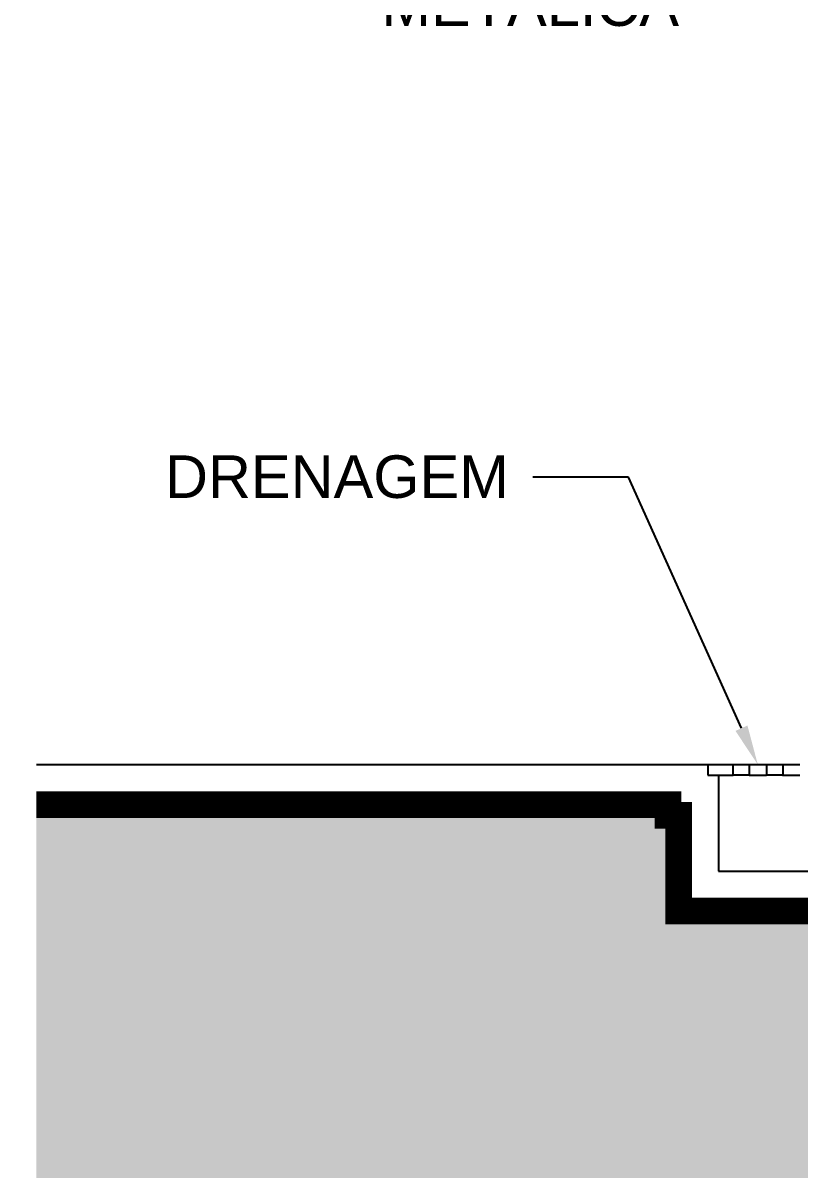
# Model space of a CAD drawing. Header units: metres. Extents: x 2494 to 3558, y 282 to 553.
# Drawn here: x 2878.955 to 2881.873, y 378.894 to 383.232 of the extents above; entities that cross this region are included whole.
import ezdxf
from ezdxf import colors
from ezdxf.entities.mleader import LeaderData, LeaderLine
from ezdxf.math import Vec2, Vec3

# ---------------------------------------------------------------- set-up
doc = ezdxf.new("R2010")
doc.units = ezdxf.units.M
doc.header["$LTSCALE"] = 7
doc.header["$MEASUREMENT"] = 0
for name, color, linetype in [('PENA 01', 1, 'Continuous'), ('PENA 02', 2, 'Continuous'), ('PENA 03', 3, 'Continuous'), ('PENA 06', 6, 'Continuous'), ('pena01', 1, 'Continuous'), ('TXT ESPECIFICAÇÕES', 7, 'Continuous')]:
    doc.layers.add(name, color=color, linetype=linetype)
doc.styles.get("Standard").update_dxf_attribs({"font": 'arial.ttf'})

msp = doc.modelspace()

# ---------------------------------------------------------------- hatches: boundary and pattern name
at = {"layer": 'PENA 01', "ltscale": 1.5}
h = msp.add_hatch(dxfattribs=at)
h.set_pattern_fill('EARTH', color=256, scale=0.75, angle=45, style=0, double=1)
h.set_pattern_definition([(45, (2879.0054, 378.8939), (3e-17, 0.265165), [0.1875, -0.1875]), (45, (2878.95568, 378.94361), (3e-17, 0.265165), [0.1875, -0.1875]), (45, (2878.90596, 378.99333), (3e-17, 0.265165), [0.1875, -0.1875]), (135, (2878.90596, 379.02647), (-0.265165, 6e-17), [0.1875, -0.1875]), (135, (2878.95568, 379.0762), (-0.265165, 6e-17), [0.1875, -0.1875]), (135, (2879.0054, 379.12591), (-0.265165, 6e-17), [0.1875, -0.1875])])
h.paths.add_polyline_path([(2917.3437, 380.1564), (2914.5524, 380.1564), (2914.5524, 382.3107), (2914.0881, 382.3107), (2914.1742, 381.9098), (2913.4381, 381.9098), (2913.5242, 381.509), (2912.7881, 381.509), (2912.8742, 381.1081), (2912.1381, 381.1081), (2912.2242, 380.7072), (2911.4881, 380.7072), (2911.5742, 380.3064), (2910.7029, 380.3064), (2910.7029, 380.2764), (2888.6224, 380.2764), (2888.6224, 380.3064), (2887.7307, 380.3064), (2886.9945, 380.3064), (2887.0807, 380.7072), (2887.1668, 381.1081), (2886.4307, 381.1081), (2886.5168, 381.509), (2885.7807, 381.509), (2885.8668, 381.9098), (2885.1307, 381.9098), (2885.2168, 382.3107), (2884.7524, 382.3107), (2884.7524, 380.0964), (2883.3774, 380.0964), (2883.3774, 380.2964), (2882.1774, 380.2964), (2882.1774, 380.2564), (2882.1374, 380.2564), (2882.1374, 379.8964), (2881.4174, 379.8964), (2881.4174, 380.2564), (2881.3774, 380.2564), (2881.3774, 380.2964), (2879.0054, 380.2964), (2879.0054, 378.8939), (2917.3437, 378.8939)])

# ---------------------------------------------------------------- linework, layer by layer
at = {"layer": 'PENA 02', "ltscale": 1.5, "const_width": 0.1}
msp.add_lwpolyline([(2879.0054, 380.2964), (2881.3774, 380.2964), (2881.3774, 380.2564), (2881.4174, 380.2564), (2881.4174, 379.8964), (2882.1374, 379.8964), (2882.1374, 380.2564), (2882.1774, 380.2564), (2882.1774, 380.2964), (2883.3774, 380.2964), (2883.3774, 380.0964), (2884.7524, 380.0964), (2884.7524, 382.3107), (2885.2168, 382.3107), (2885.1307, 381.9098), (2885.8668, 381.9098), (2885.7807, 381.509), (2886.5168, 381.509), (2886.4307, 381.1081), (2887.1668, 381.1081), (2886.9945, 380.3064), (2888.6224, 380.3064), (2888.6224, 380.2764), (2910.7029, 380.2764)], dxfattribs=at)
at = {"layer": 'PENA 03'}
for p, q in [((2881.5274, 380.4464), (2881.6225, 380.4464)), ((2881.6225, 380.4064), (2881.6225, 380.4464)), ((2881.6825, 380.4464), (2881.7474, 380.4464)), ((2881.6825, 380.4464), (2881.6825, 380.4064)), ((2881.7488, 380.4064), (2881.7488, 380.4464)), ((2881.8074, 380.4464), (2881.8723, 380.4464)), ((2881.8088, 380.4464), (2881.8088, 380.4064)), ((2881.5274, 380.4064), (2881.6225, 380.4064)), ((2881.6825, 380.4064), (2881.7474, 380.4064)), ((2881.8074, 380.4064), (2881.8723, 380.4064))]:
    msp.add_line(p, q, dxfattribs=at)
at = {"layer": 'PENA 06'}
msp.add_lwpolyline([(2879.0054, 380.4464), (2881.5274, 380.4464)], dxfattribs=at)
at = {"layer": 'PENA 06', "ltscale": 1.5}
for points in [[(2881.5274, 380.4464), (2881.5274, 380.4064)], [(2881.5274, 380.4064), (2881.5674, 380.4064), (2881.5674, 380.0464)], [(2881.5674, 380.0464), (2881.9874, 380.0464)]]:
    msp.add_lwpolyline(points, dxfattribs=at)
at = {"layer": 'pena01', "ltscale": 1.5}
for p, q in [((2881.6225, 380.4464), (2881.6825, 380.4464)), ((2881.7488, 380.4464), (2881.8088, 380.4464)), ((2881.6825, 380.4064), (2881.6225, 380.4064)), ((2881.8088, 380.4064), (2881.7488, 380.4064))]:
    msp.add_line(p, q, dxfattribs=at)

# ---------------------------------------------------------------- leaders
at = {"layer": 'TXT ESPECIFICAÇÕES', "ltscale": 0.05}
ml = msp.add_multileader_mtext('Standard', dxfattribs=at)
ml.set_content('GUARDA-CORPO DE FERRO\\PPINTADO NA COR VERMELHA\\P%%C 8cm - H=.70m', color=256)
ml.set_leader_properties()
ml.build(insert=Vec2(0, 0))
ml.multileader.update_dxf_attribs({"dogleg_length": 0.36, "arrow_head_size": 0.15})
ctx = ml.context
ctx.base_point, ctx.char_height, ctx.arrow_head_size, ctx.landing_gap_size, ctx.plane_origin = Vec3(2879.2127, 385.4844), 0.16, 0.15, 0.09, Vec3(2885.1733, 380.0242)
ctx.text_align_type = 2
notes = []
notes.append((ctx, [(1, (1, 1, 0), (2887.2724, 385.4844), (-1, 0), 4.6799, [(0, [(2887.2724, 381.9581)], 0, [])])]))
ctx.mtext.insert, ctx.mtext.alignment, ctx.mtext.flow_direction = Vec3(2882.5025, 385.5676), 3, 5
ml = msp.add_multileader_mtext('Standard', dxfattribs=at)
ml.set_content('COBERTURA EM\\PPOLICARBONATO\\PSOBRE TRELIÇA\\PMETÁLICA', color=256)
ml.set_leader_properties()
ml.build(insert=Vec2(0, 0))
ml.multileader.update_dxf_attribs({"dogleg_length": 0.36, "arrow_head_size": 0.15})
ctx = ml.context
ctx.base_point, ctx.char_height, ctx.arrow_head_size, ctx.landing_gap_size, ctx.plane_origin = Vec3(2879.4312, 384.1003), 0.16, 0.15, 0.09, Vec3(2876.3256, 381.4993)
ctx.text_align_type = 2
notes.append((ctx, [(1, (1, 1, 0), (2881.869, 384.1003), (-1, 0), 0.36, [(0, [(2882.3542, 383.0197)], 0, [])])]))
ctx.mtext.insert, ctx.mtext.alignment, ctx.mtext.flow_direction = Vec3(2881.419, 384.1817), 3, 5
ml = msp.add_multileader_mtext('Standard', dxfattribs=at)
ml.set_content('DRENAGEM', color=256)
ml.set_leader_properties()
ml.build(insert=Vec2(0, 0))
ml.multileader.update_dxf_attribs({"dogleg_length": 0.36, "arrow_head_size": 0.15})
ctx = ml.context
ctx.base_point, ctx.char_height, ctx.arrow_head_size, ctx.landing_gap_size, ctx.plane_origin = Vec3(2879.4324, 381.527), 0.16, 0.15, 0.09, Vec3(2875.6863, 378.9259)
ctx.text_align_type = 2
notes.append((ctx, [(1, (1, 1, 0), (2881.2298, 381.527), (-1, 0), 0.36, [(0, [(2881.715, 380.4464)], 0, [])])]))
ctx.mtext.insert, ctx.mtext.alignment, ctx.mtext.flow_direction = Vec3(2880.7798, 381.6083), 3, 5
for ctx, leaders in notes:
    for number, flags, end, landing, length, lines in leaders:
        leader = LeaderData()
        leader.index, (leader.has_last_leader_line, leader.has_dogleg_vector, leader.attachment_direction) = number, flags
        leader.last_leader_point, leader.dogleg_vector, leader.dogleg_length = Vec3(end), Vec3(landing), length
        for number, points, colour, breaks in lines:
            line = LeaderLine()
            line.index, line.vertices, line.color, line.breaks = number, Vec3.list(points), colors.encode_raw_color(colour), breaks
            leader.lines.append(line)
        ctx.leaders.append(leader)

doc.saveas('drawing.dxf')
